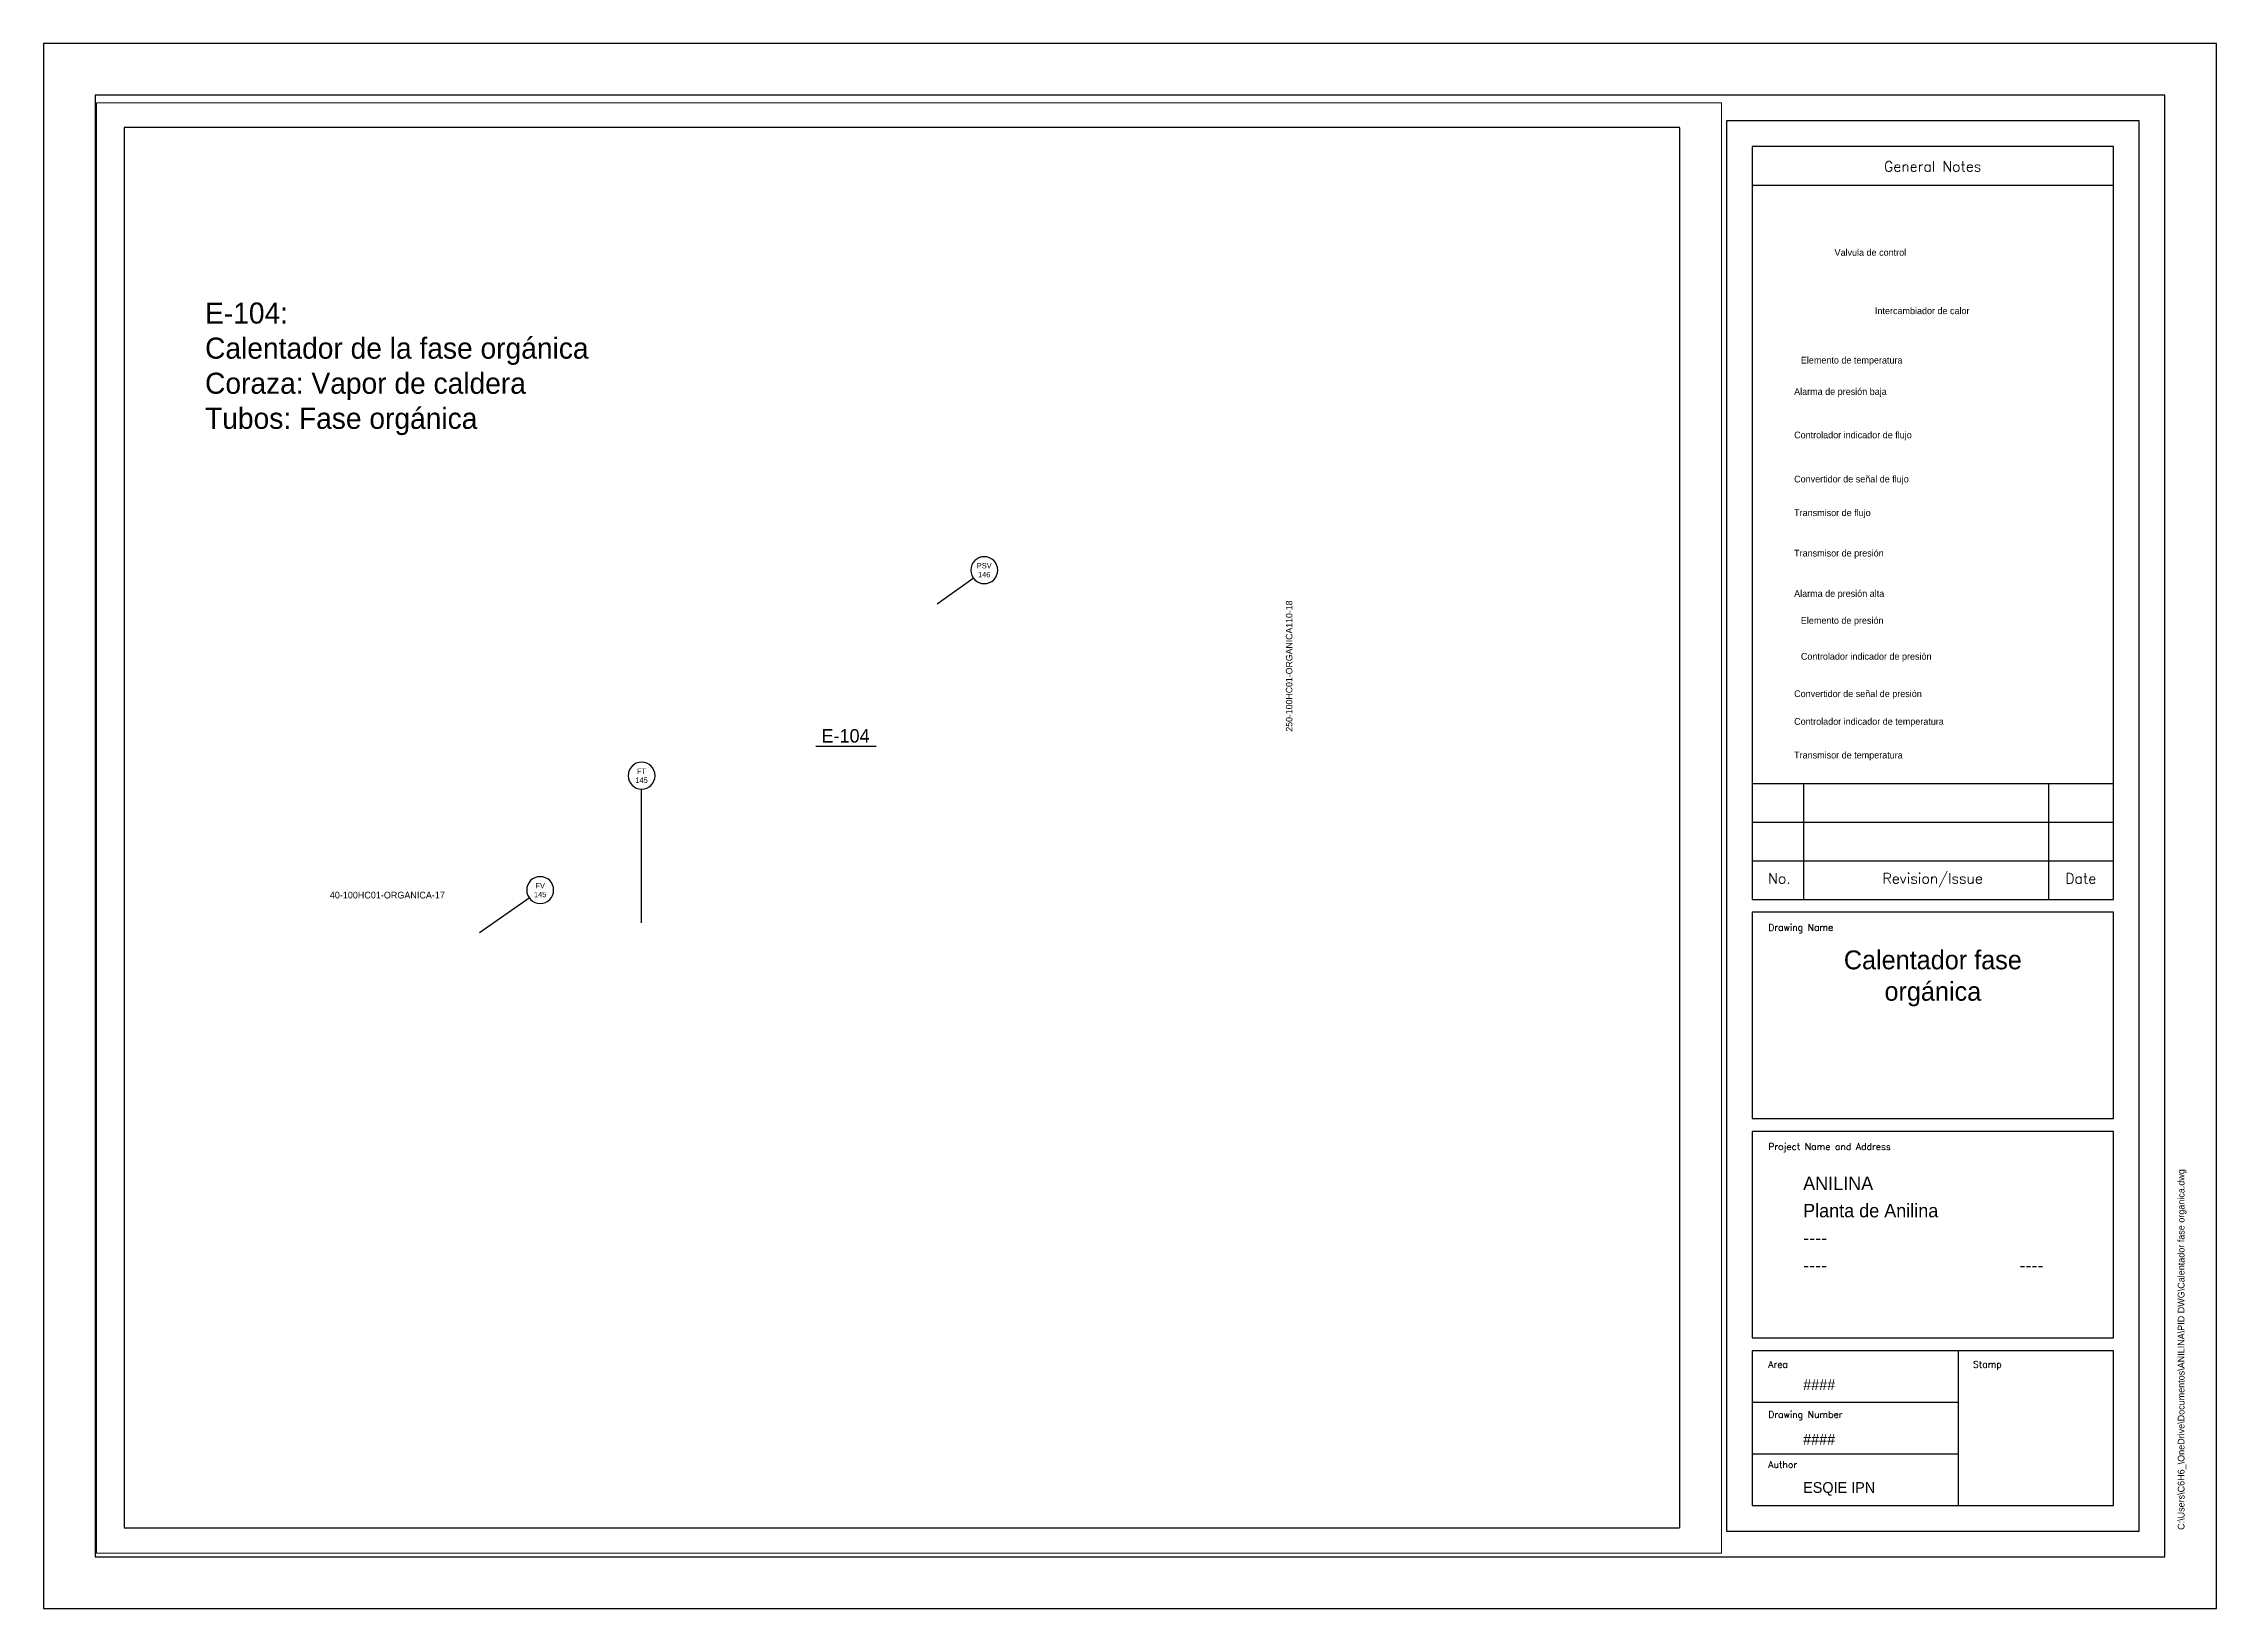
# Paper-space layout 'PID ISO A1 Title Block' of a CAD drawing. Header units: millimetres. Extents: x 0 to 807, y 0 to 581.
# The model-space entities are those that its viewports show. They can reach past a viewport. Long polylines and large blocks are cut down to what shows.
import ezdxf
from ezdxf.enums import TextEntityAlignment as Align

# ---------------------------------------------------------------- set-up
doc = ezdxf.new("R2010")
doc.units = ezdxf.units.MM
doc.linetypes.add('HIDDEN2', pattern=[0.1875, 0.125, -0.0625])
for name, color, linetype in [('Instrument', 250, 'Continuous'), ('Text', 7, 'Continuous'), ('Title Block', 7, 'Continuous')]:
    doc.layers.add(name, color=color, linetype=linetype)
doc.layers.add('no plot', color=41, linetype='HIDDEN2', plot=False)
doc.styles.add('Roman', font='romans')
doc.dimstyles.new('ISO-25', dxfattribs={"dimtxt": 2.5, "dimasz": 2.5, "dimexe": 1.25, "dimexo": 0.625, "dimtad": 1, "dimtxsty": 'Standard', "dimcen": 2.5, "dimadec": 0, "dimazin": 0, "dimtfac": 1, "dimtmove": 0, "dimatfit": 3, "dimfxl": 1, "dimarcsym": 0})

# ---------------------------------------------------------------- blocks, each defined once
blk = doc.blocks.new('PID ISO A1 titleblock')
for p, q in [((806.83, 581.21), (0, 581.21)), ((0, 581.21), (0, 0)), ((806.83, 0), (806.83, 581.21)), ((787.68, 562.06), (19.15, 562.06)), ((19.15, 562.06), (19.15, 19.15)), ((787.68, 19.15), (787.68, 562.06)), ((778.1, 552.48), (624.89, 552.48)), ((624.89, 552.48), (624.89, 28.73)), ((778.1, 28.73), (778.1, 552.48)), ((768.52, 542.91), (634.46, 542.91)), ((634.46, 542.91), (634.46, 263.33)), ((768.52, 263.33), (768.52, 542.91)), ((634.46, 528.54), (768.52, 528.54)), ((634.46, 306.43), (768.52, 306.43)), ((653.61, 263.33), (653.61, 306.43)), ((744.58, 263.33), (744.58, 306.43)), ((634.46, 292.06), (768.52, 292.06)), ((634.46, 277.7), (768.52, 277.7)), ((634.46, 263.33), (768.52, 263.33)), ((768.52, 258.55), (634.46, 258.55)), ((634.46, 258.55), (634.46, 181.94)), ((768.52, 181.94), (768.52, 258.55)), ((634.46, 181.94), (768.52, 181.94)), ((768.52, 177.15), (634.46, 177.15)), ((634.46, 177.15), (634.46, 100.55)), ((768.52, 100.55), (768.52, 177.15)), ((634.46, 100.55), (768.52, 100.55)), ((768.52, 95.76), (634.46, 95.76)), ((634.46, 95.76), (634.46, 38.3)), ((711.07, 38.3), (711.07, 95.76)), ((768.52, 38.3), (768.52, 95.76)), ((634.46, 76.61), (711.07, 76.61)), ((634.46, 57.45), (711.07, 57.45)), ((634.46, 38.3), (768.52, 38.3)), ((624.89, 28.73), (778.1, 28.73)), ((19.15, 19.15), (787.68, 19.15)), ((0, 0), (806.83, 0))]:
    blk.add_line(p, q)
at = {"style": 'Roman'}
for s, height, p in [('General Notes', 3.8303, (701.43, 535.55)), ('No.', 3.83, (644.56, 271.13)), ('Revision/Issue', 3.8303, (701.43, 271.13)), ('Date', 3.83, (756.41, 271.13))]:
    blk.add_text(s, height=height, dxfattribs=at).set_placement(p, align=Align.MIDDLE_CENTER)
for s, height, p in [('Drawing Name', 2.4897, (640.42, 251.69)), ('Project Name and Address', 2.4897, (640.42, 170.3)), ('Area', 2.49, (640.42, 89.42)), ('Stamp', 2.49, (716.43, 89.42)), ('Drawing Number', 2.4897, (640.42, 70.82)), ('Author', 2.49, (640.42, 52.21))]:
    blk.add_text(s, height=height, dxfattribs=at).set_placement(p)
blk = doc.blocks.new('*U16')
at = {"color": 0, "linetype": 'ByBlock', "lineweight": -3}
blk.add_line((-0.44, -0.152), (0.456, -0.152), dxfattribs=at)
at = {"color": 0, "linetype": 'ByBlock', "lineweight": -2}
blk.add_attdef('#(Equipment.Tag)', text='', height=0.2, dxfattribs=at).set_placement((0, 0), align=Align.MIDDLE)
blk = doc.blocks.new('*U14')
at = {"color": 0, "linetype": 'ByBlock', "lineweight": -2}
for start, end in [(0, 180), (180, 0)]:
    blk.add_arc((0, 0), 0.25, start, end, dxfattribs=at)
blk.add_wipeout([(-0.12, 0.149), (0.125, 0.151), (0.125, 0.024), (-0.12, 0.024)], dxfattribs=at)
blk.add_wipeout([(-0.144, -0.024), (0.149, -0.024), (0.149, -0.155), (-0.144, -0.155)], dxfattribs=at)
for tag, p in [('#(TargetObject.Type)', (0, 0.083)), ('#(TargetObject.LoopNumber)', (0, -0.083))]:
    blk.add_attdef(tag, text='', height=0.1, dxfattribs=at).set_placement(p, align=Align.MIDDLE_CENTER)
blk = doc.blocks.new('*U15')
at = {"color": 0, "linetype": 'ByBlock', "lineweight": -2}
for start, end in [(0, 180), (180, 0)]:
    blk.add_arc((0, 0), 0.25, start, end, dxfattribs=at)
blk.add_wipeout([(-0.102, 0.149), (0.107, 0.151), (0.107, 0.024), (-0.102, 0.024)], dxfattribs=at)
blk.add_wipeout([(-0.144, -0.024), (0.149, -0.024), (0.149, -0.155), (-0.144, -0.155)], dxfattribs=at)
for tag, p in [('#(TargetObject.Type)', (0, 0.083)), ('#(TargetObject.LoopNumber)', (0, -0.083))]:
    blk.add_attdef(tag, text='', height=0.1, dxfattribs=at).set_placement(p, align=Align.MIDDLE_CENTER)
blk = doc.blocks.new('Pipeline Tag_block')
at = {"color": 0, "linetype": 'ByBlock', "lineweight": -2}
blk.add_attdef('#(TargetObject.Tag)', text='', height=0.1, dxfattribs=at).set_placement((0, 0), align=Align.MIDDLE_CENTER)
blk = doc.blocks.new('*U55')
at = {"color": 0, "linetype": 'ByBlock', "lineweight": -2}
for start, end in [(0, 180), (180, 0)]:
    blk.add_arc((0, 0), 0.25, start, end, dxfattribs=at)
blk.add_wipeout([(-0.174, 0.149), (0.178, 0.151), (0.178, 0.024), (-0.174, 0.024)], dxfattribs=at)
blk.add_wipeout([(-0.019, -0.024), (0.023, -0.024), (0.023, -0.155), (-0.019, -0.155)], dxfattribs=at)
for tag, p in [('#(TargetObject.Type)', (0, 0.083)), ('#(TargetObject.LoopNumber)', (0, -0.083))]:
    blk.add_attdef(tag, text='', height=0.1, dxfattribs=at).set_placement(p, align=Align.MIDDLE_CENTER)

msp = doc.modelspace()

# ---------------------------------------------------------------- linework, layer by layer
at = {"layer": 'no plot'}
msp.add_lwpolyline([(0, 0), (577.5, 0), (577.5, 520), (0, 520)], close=True, dxfattribs=at)

# ---------------------------------------------------------------- block references
at = {"layer": 'Text', "xscale": 24.26804001538254, "yscale": 24.26804001538254, "zscale": 24.26804001538254, "rotation": 90}
msp.add_blockref('Pipeline Tag_block', (432.5, 320), dxfattribs=at).add_auto_attribs({'#(TargetObject.Tag)': '250-100HC01-ORGANICA110-18'})
at = {"layer": 'Text', "xscale": 25, "yscale": 25, "zscale": 25}
for name, p, values in [('*U16', (267.81, 294.09), {'#(Equipment.Tag)': 'E-104'}), ('Pipeline Tag_block', (97.68, 234.94), {'#(TargetObject.Tag)': '40-100HC01-ORGANICA-17'})]:
    msp.add_blockref(name, p, dxfattribs=at).add_auto_attribs(values)

# ---------------------------------------------------------------- texts
at = {"insert": (30, 455), "char_height": 7.8172, "attachment_point": 1}
msp.add_mtext_dynamic_manual_height_columns('E-104:\\PCalentador de la fase orgánica\\PCoraza: Vapor de caldera\\PTubos: Fase orgánica', width=285.0439, gutter_width=39.09, heights=[0], dxfattribs=at)

# ---------------------------------------------------------------- next in the draw order: block references
at = {"layer": 'Instrument', "linetype": 'ByBlock', "xscale": 20, "yscale": 20, "zscale": 20}
for name, p, values in [('*U55', (319.29, 355.61), {'#(TargetObject.Type)': 'PSV', '#(TargetObject.LoopNumber)': '146'}), ('*U15', (192.06, 279.29), {'#(TargetObject.Type)': 'FT', '#(TargetObject.LoopNumber)': '145'}), ('*U14', (154.42, 236.79), {'#(TargetObject.Type)': 'FV', '#(TargetObject.LoopNumber)': '145'})]:
    msp.add_blockref(name, p, dxfattribs=at).add_auto_attribs(values)

# ---------------------------------------------------------------- next in the draw order: leaders
at = {"layer": 'Instrument', "linetype": 'ByBlock', "has_arrowhead": 0}
for points in [[(301.79, 343.11), (315.22, 352.7)], [(131.92, 221.01), (150.32, 233.92)]]:
    msp.add_leader(points, dimstyle='ISO-25', dxfattribs=at)
at = {"layer": 'Instrument', "color": 6, "linetype": 'ByBlock', "has_arrowhead": 0}
msp.add_leader([(191.98, 224.65), (192.06, 274.29)], dimstyle='ISO-25', dxfattribs=at)

psp = doc.layouts.new('PID ISO A1 Title Block')

# ---------------------------------------------------------------- block references
psp.add_blockref('PID ISO A1 titleblock', (0, 0))

# ---------------------------------------------------------------- texts
at = {"char_height": 2.5, "attachment_point": 1}
for s, insert in [('Valvula de control', (665, 504.85)), ('Intercambiador de calor', (680, 483.19)), ('Elemento de temperatura', (652.5, 464.85)), ('Alarma de presión baja', (650, 453.19)), ('Controlador indicador de flujo', (650, 437.07)), ('Convertidor de señal de flujo', (650, 420.69)), ('Transmisor de flujo', (650, 408.19)), ('Transmisor de presión', (650, 393.19)), ('Alarma de presión alta', (650, 378.19)), ('Elemento de presión', (652.5, 368.19)), ('Controlador indicador de presión', (652.5, 354.85)), ('Convertidor de señal de presión', (650, 340.98)), ('Controlador indicador de temperatura', (650, 330.69)), ('Transmisor de temperatura', (650, 318.19))]:
    psp.add_mtext_dynamic_manual_height_columns(s, width=107.5, gutter_width=12.5, heights=[0], dxfattribs=dict(at, insert=insert))
at = {"insert": (792.43, 29.21), "char_height": 2.5, "attachment_point": 1, "rotation": 90}
psp.add_mtext('C:\\\\Users\\\\C6H6_\\\\OneDrive\\\\Documentos\\\\ANILINA\\\\PID DWG\\\\Calentador fase organica.dwg', dxfattribs=at)
at = {"layer": 'Title Block'}
for s, insert, char_height, attachment_point in [('Calentador fase \\Porgánica', (701.49, 244.39), 7, 2), ('ANILINA', (653.34, 160.41), 5, 1), ('Planta de Anilina', (653.34, 150.28), 5, 1), ('----', (653.34, 140.16), 5, 1), ('----', (653.34, 130.03), 5, 1), ('----', (733.69, 130.03), 5, 1), ('####', (653.34, 85.11), 4, 1), ('####', (653.34, 64.85), 4, 1), ('ESQIE IPN', (653.34, 46.96), 4, 1)]:
    psp.add_mtext(s, dxfattribs=dict(at, insert=insert, char_height=char_height, attachment_point=attachment_point))

# ---------------------------------------------------------------- viewports
at = {"layer": '0', "color": 5}
psp.add_viewport(center=(321.37, 289.84), size=(603.25, 538.6526), view_center_point=(291.37, 259.84), view_height=538.6526, dxfattribs=at)

doc.saveas('drawing.dxf')
